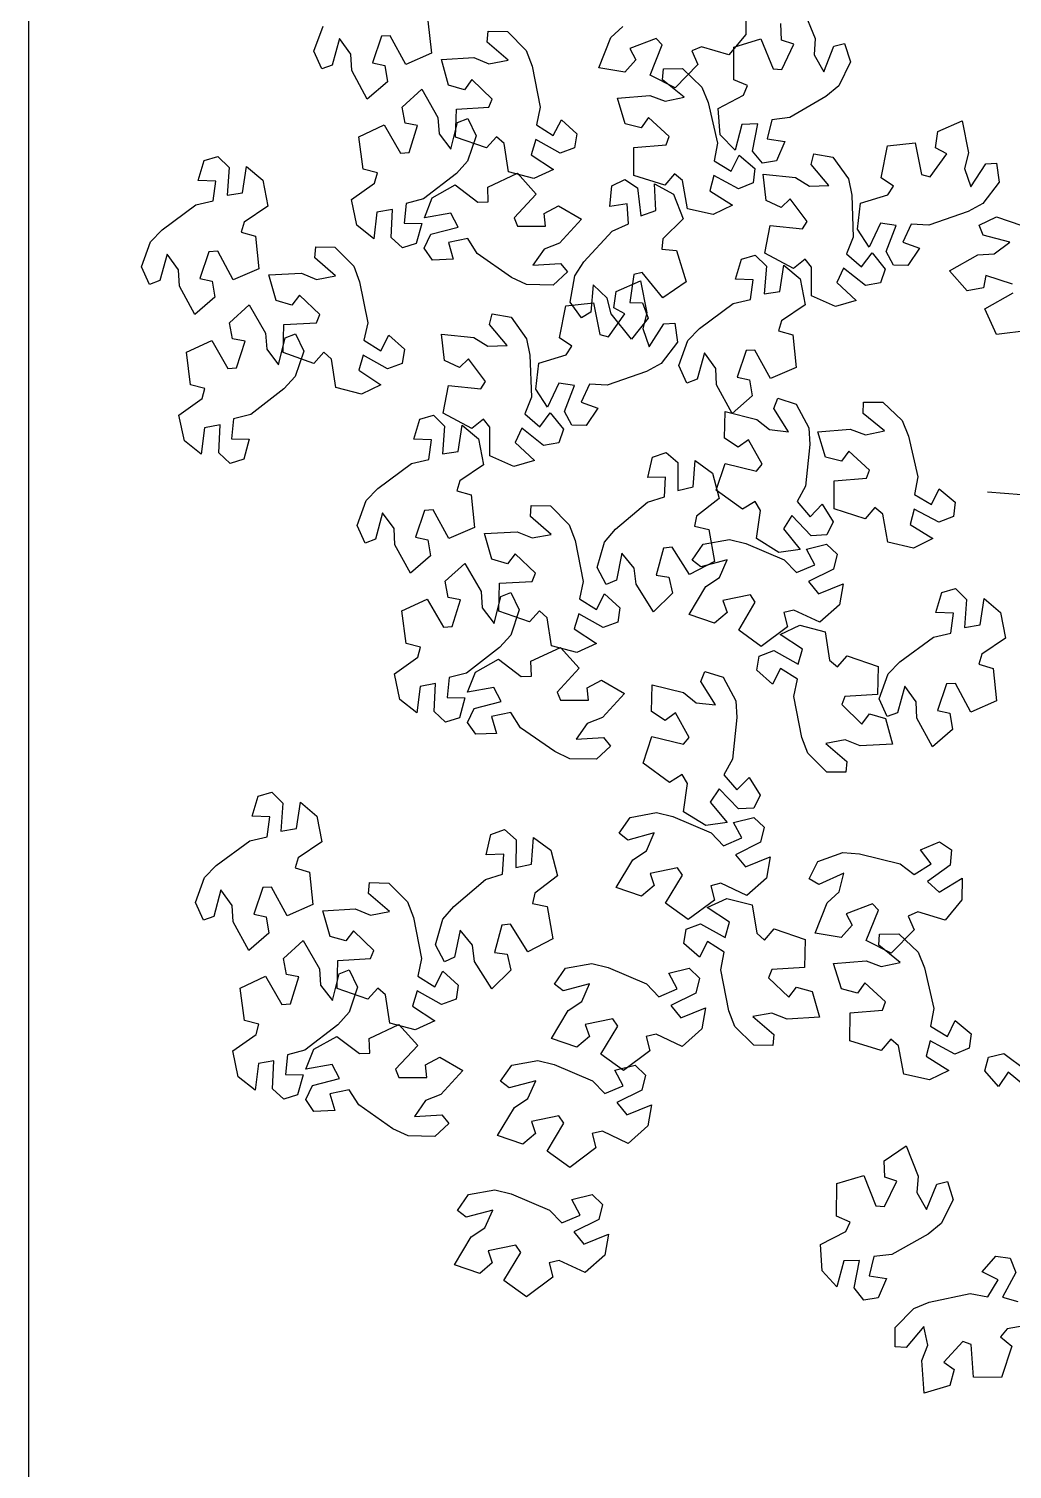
# Model space of a CAD drawing. Header units: millimetres. Extents: x 2004 to 9033, y -135 to 5682.
# Drawn here: x 6108.4 to 6223.5, y 4612.7 to 4781.3 of the extents above; entities that cross this region are included whole.
import ezdxf

# ---------------------------------------------------------------- set-up
doc = ezdxf.new("R2010")
doc.units = ezdxf.units.MM
doc.layers.add('alberi', color=74, linetype='Continuous')

msp = doc.modelspace()

# ---------------------------------------------------------------- linework, layer by layer
msp.add_lwpolyline([(6458.4, 4582.31), (6458.4, 4507.31), (6108.4, 4507.31), (6108.4, 4882.31)])
at = {"layer": 'alberi'}
for points in [[(6192.34, 4783.14), (6192.33, 4780.62), (6190.36, 4778.24), (6187.16, 4779.18), (6186.04, 4778.7), (6186.73, 4777.11), (6186.73, 4777.11), (6184.06, 4774.36), (6181.14, 4775.84), (6182.55, 4779.38), (6181.85, 4780.13), (6178.77, 4778.95), (6179.47, 4777.64), (6178.2, 4776.2), (6175.13, 4776.7), (6176.55, 4780.24), (6177.95, 4781.54)], [(6199.01, 4783.64), (6200.45, 4780.12), (6200.34, 4778.21), (6201.46, 4776.23), (6202.65, 4779.23), (6203.9, 4779.54), (6204.6, 4777.4), (6203.22, 4774.6), (6201.71, 4773.35), (6197.48, 4770.9), (6195.41, 4770.64), (6194.86, 4768.38), (6196.9, 4768.07), (6195.95, 4765.83), (6194.29, 4765.54), (6193.14, 4766.94), (6193.14, 4766.94), (6193.74, 4770.16), (6191.89, 4770.08), (6191.1, 4767.06), (6189.36, 4768.88), (6189.12, 4771.96), (6192.08, 4773.51), (6192.55, 4774.63), (6190.95, 4775.3), (6190.95, 4775.3), (6190.96, 4779.12), (6194.09, 4780.09), (6195.53, 4776.57), (6196.56, 4776.51), (6197.95, 4779.49), (6196.54, 4779.96), (6196.45, 4781.88)], [(6155.13, 4782.22), (6155.54, 4778.41), (6152.53, 4777.11), (6150.72, 4780.45), (6149.69, 4780.4), (6148.63, 4777.28), (6150.08, 4776.98), (6150.38, 4775.08), (6148.03, 4773.04), (6146.22, 4776.39), (6146.12, 4778.3), (6144.78, 4780.14), (6143.93, 4777.03), (6142.72, 4776.59), (6141.79, 4778.64), (6142.86, 4781.57)], [(6223.58, 4751.4), (6220.45, 4752.41), (6220.17, 4750.96), (6218.27, 4750.62), (6216.2, 4752.94), (6219.52, 4754.81), (6221.43, 4754.94), (6223.24, 4756.3), (6220.13, 4757.11), (6219.66, 4758.31), (6221.7, 4759.27), (6224.64, 4758.24)], [(6225.49, 4745.99), (6221.69, 4745.52), (6220.34, 4748.5), (6223.65, 4750.38)], [(6224.87, 4657.72), (6223.07, 4659.2), (6221.91, 4657.51), (6220.31, 4659.34), (6220.77, 4660.96), (6222.54, 4661.37), (6222.54, 4661.37), (6225.17, 4659.43)], [(6226.24, 4629.75), (6222.94, 4629.18), (6222.15, 4628.25), (6223.47, 4627.13), (6223.47, 4627.13), (6222.29, 4623.49), (6219.01, 4623.52), (6218.72, 4627.32), (6217.76, 4627.69), (6215.52, 4625.28), (6216.72, 4624.41), (6216.22, 4622.55), (6213.24, 4621.66), (6212.95, 4625.45), (6213.64, 4627.24), (6213.18, 4629.46), (6211.13, 4626.97), (6209.84, 4627.06), (6209.83, 4629.31), (6212.01, 4631.55), (6213.83, 4632.28), (6218.6, 4633.32), (6220.66, 4632.92), (6221.87, 4634.92), (6220.02, 4635.83), (6221.61, 4637.67), (6223.28, 4637.44), (6223.94, 4635.75)], [(6223.94, 4635.75), (6222.39, 4632.87), (6224.18, 4632.38)]]:
    msp.add_lwpolyline(points, dxfattribs=at)
for points in [[(6164.44, 4780.94), (6166.63, 4778.72), (6167.32, 4776.89), (6168.27, 4772.1), (6167.83, 4770.05), (6169.8, 4768.8), (6170.75, 4770.63), (6172.56, 4769), (6172.3, 4767.34), (6170.6, 4766.71), (6170.6, 4766.71), (6167.75, 4768.32), (6167.22, 4766.54), (6169.82, 4764.81), (6167.53, 4763.76), (6164.55, 4764.54), (6164.04, 4767.84), (6163.14, 4768.65), (6161.99, 4767.35), (6161.99, 4767.35), (6158.37, 4768.61), (6158.47, 4771.88), (6162.27, 4772.1), (6162.66, 4773.05), (6160.29, 4775.34), (6159.4, 4774.15), (6157.55, 4774.69), (6156.71, 4777.69), (6160.51, 4777.9), (6162.28, 4777.18), (6164.51, 4777.6), (6162.07, 4779.7), (6162.18, 4780.98)], [(6184.94, 4776.62), (6187.2, 4774.46), (6187.94, 4772.65), (6189.02, 4767.88), (6188.65, 4765.82), (6190.65, 4764.63), (6191.55, 4766.48), (6193.4, 4764.91), (6193.19, 4763.24), (6191.5, 4762.56), (6191.5, 4762.56), (6188.61, 4764.09), (6188.14, 4762.3), (6190.78, 4760.65), (6188.53, 4759.53), (6185.52, 4760.22), (6184.92, 4763.51), (6183.99, 4764.29), (6182.88, 4762.96), (6182.88, 4762.96), (6179.23, 4764.11), (6179.23, 4767.39), (6183.03, 4767.71), (6183.39, 4768.67), (6180.96, 4770.9), (6180.1, 4769.69), (6178.24, 4770.17), (6177.31, 4773.14), (6181.11, 4773.46), (6182.9, 4772.79), (6185.12, 4773.27), (6182.61, 4775.3), (6182.69, 4776.59)], [(6160.78, 4768.76), (6159.78, 4765.8), (6158.46, 4764.36), (6154.6, 4761.36), (6152.57, 4760.84), (6152.34, 4758.52), (6154.4, 4758.49), (6153.76, 4756.14), (6152.15, 4755.63), (6150.83, 4756.87), (6150.83, 4756.87), (6150.98, 4760.14), (6149.16, 4759.8), (6148.79, 4756.71), (6146.82, 4758.28), (6146.17, 4761.3), (6148.89, 4763.23), (6149.21, 4764.41), (6147.53, 4764.85), (6147.53, 4764.85), (6147.04, 4768.65), (6150.01, 4770.03), (6151.91, 4766.73), (6152.93, 4766.81), (6153.91, 4769.95), (6152.46, 4770.22), (6152.11, 4772.11), (6154.41, 4774.2), (6156.3, 4770.9), (6156.45, 4768.99), (6157.83, 4767.19), (6158.61, 4770.31), (6159.81, 4770.79)], [(6221.99, 4763.32), (6220.11, 4760.84), (6218.39, 4759.89), (6213.78, 4758.28), (6211.69, 4758.42), (6210.74, 4756.29), (6212.68, 4755.61), (6211.33, 4753.59), (6209.64, 4753.62), (6208.78, 4755.21), (6208.78, 4755.21), (6209.96, 4758.26), (6208.13, 4758.52), (6206.79, 4755.71), (6205.42, 4757.82), (6205.77, 4760.89), (6208.97, 4761.86), (6209.64, 4762.87), (6208.19, 4763.83), (6208.19, 4763.83), (6208.92, 4767.58), (6212.18, 4767.95), (6212.93, 4764.22), (6213.93, 4763.97), (6215.86, 4766.63), (6214.56, 4767.35), (6214.83, 4769.26), (6217.68, 4770.51), (6218.43, 4766.78), (6217.96, 4764.92), (6218.69, 4762.77), (6220.43, 4765.49), (6221.71, 4765.56)], [(6121.6, 4753.42), (6122.67, 4756.35), (6124.03, 4757.76), (6127.97, 4760.66), (6130, 4761.14), (6130.3, 4763.45), (6128.24, 4763.53), (6128.94, 4765.87), (6130.55, 4766.33), (6131.85, 4765.06), (6131.85, 4765.06), (6131.61, 4761.8), (6133.44, 4762.09), (6133.89, 4765.17), (6135.82, 4763.55), (6136.39, 4760.52), (6133.62, 4758.65), (6133.28, 4757.49), (6134.94, 4757), (6134.94, 4757), (6135.35, 4753.19), (6132.34, 4751.89), (6130.52, 4755.24), (6129.5, 4755.18), (6128.44, 4752.06), (6129.89, 4751.76), (6130.19, 4749.86), (6127.84, 4747.83), (6126.03, 4751.17), (6125.92, 4753.08), (6124.59, 4754.92), (6123.74, 4751.82), (6122.53, 4751.37)], [(6202.54, 4766.25), (6204.35, 4763.71), (6204.74, 4761.79), (6204.91, 4756.9), (6204.15, 4754.95), (6205.89, 4753.41), (6207.12, 4755.06), (6208.65, 4753.16), (6208.12, 4751.57), (6206.34, 4751.22), (6206.34, 4751.22), (6203.79, 4753.26), (6202.99, 4751.59), (6205.28, 4749.47), (6202.85, 4748.79), (6200.03, 4750.04), (6200.05, 4753.38), (6199.29, 4754.32), (6197.94, 4753.22), (6197.94, 4753.22), (6194.58, 4755.04), (6195.2, 4758.26), (6198.99, 4757.87), (6199.52, 4758.74), (6197.55, 4761.38), (6196.48, 4760.36), (6194.74, 4761.18), (6194.39, 4764.27), (6198.18, 4763.87), (6199.81, 4762.88), (6202.08, 4762.93), (6200, 4765.4), (6200.32, 4766.65)], [(6169.81, 4751.28), (6166.69, 4751.35), (6164.92, 4752.18), (6160.91, 4754.98), (6159.8, 4756.75), (6157.52, 4756.28), (6158.1, 4754.31), (6155.67, 4754.22), (6154.71, 4755.6), (6155.49, 4757.23), (6155.49, 4757.23), (6158.66, 4758.06), (6157.8, 4759.7), (6154.73, 4759.14), (6155.64, 4761.48), (6158.33, 4763), (6160.99, 4760.98), (6162.2, 4761.02), (6162.13, 4762.76), (6162.13, 4762.76), (6165.6, 4764.37), (6167.81, 4761.94), (6165.22, 4759.14), (6165.6, 4758.19), (6168.9, 4758.19), (6168.72, 4759.66), (6170.42, 4760.56), (6173.1, 4758.99), (6170.52, 4756.19), (6168.74, 4755.48), (6167.43, 4753.63), (6170.65, 4753.82), (6171.46, 4752.82)], [(6171.8, 4749.29), (6172.31, 4752.37), (6173.38, 4754.01), (6176.7, 4757.6), (6178.61, 4758.45), (6178.46, 4760.78), (6176.42, 4760.47), (6176.67, 4762.89), (6178.17, 4763.66), (6179.68, 4762.65), (6179.68, 4762.65), (6180.06, 4759.4), (6181.8, 4760.03), (6181.67, 4763.14), (6183.87, 4761.91), (6185, 4759.04), (6182.63, 4756.69), (6182.5, 4755.48), (6184.23, 4755.32), (6184.23, 4755.32), (6185.35, 4751.65), (6182.64, 4749.81), (6180.23, 4752.75), (6179.23, 4752.51), (6178.77, 4749.24), (6180.26, 4749.22), (6180.91, 4747.41), (6178.98, 4744.97), (6176.57, 4747.91), (6176.11, 4749.77), (6174.46, 4751.33), (6174.2, 4748.12), (6173.1, 4747.45)], [(6144.25, 4755.73), (6146.44, 4753.51), (6147.13, 4751.67), (6148.08, 4746.88), (6147.64, 4744.83), (6149.61, 4743.58), (6150.56, 4745.41), (6152.37, 4743.79), (6152.11, 4742.12), (6150.41, 4741.49), (6150.41, 4741.49), (6147.56, 4743.1), (6147.03, 4741.32), (6149.63, 4739.6), (6147.34, 4738.54), (6144.36, 4739.32), (6143.85, 4742.62), (6142.95, 4743.43), (6141.79, 4742.13), (6141.79, 4742.13), (6138.18, 4743.39), (6138.28, 4746.66), (6142.08, 4746.88), (6142.47, 4747.83), (6140.1, 4750.12), (6139.21, 4748.94), (6137.36, 4749.47), (6136.52, 4752.47), (6140.32, 4752.68), (6142.09, 4751.96), (6144.32, 4752.38), (6141.88, 4754.48), (6141.99, 4755.76)], [(6184.5, 4741.88), (6185.57, 4744.81), (6186.93, 4746.22), (6190.87, 4749.12), (6192.9, 4749.6), (6193.2, 4751.91), (6191.14, 4751.99), (6191.84, 4754.33), (6193.45, 4754.79), (6194.75, 4753.52), (6194.75, 4753.52), (6194.51, 4750.26), (6196.34, 4750.55), (6196.79, 4753.63), (6198.72, 4752.01), (6199.29, 4748.98), (6196.52, 4747.11), (6196.18, 4745.95), (6197.84, 4745.46), (6197.84, 4745.46), (6198.25, 4741.65), (6195.24, 4740.35), (6193.42, 4743.69), (6192.4, 4743.64), (6191.34, 4740.52), (6192.79, 4740.22), (6193.09, 4738.32), (6190.74, 4736.28), (6188.93, 4739.63), (6188.82, 4741.54), (6187.49, 4743.38), (6186.64, 4740.27), (6185.43, 4739.83)], [(6184.33, 4744.61), (6182.45, 4742.12), (6180.73, 4741.17), (6176.12, 4739.56), (6174.03, 4739.7), (6173.07, 4737.57), (6175.02, 4736.89), (6173.67, 4734.87), (6171.98, 4734.9), (6171.12, 4736.49), (6171.12, 4736.49), (6172.3, 4739.54), (6170.47, 4739.8), (6169.13, 4736.99), (6167.76, 4739.1), (6168.11, 4742.17), (6171.31, 4743.14), (6171.98, 4744.15), (6170.53, 4745.11), (6170.53, 4745.11), (6171.26, 4748.86), (6174.52, 4749.23), (6175.27, 4745.5), (6176.26, 4745.25), (6178.2, 4747.91), (6176.9, 4748.63), (6177.17, 4750.54), (6180.01, 4751.79), (6180.77, 4748.06), (6180.3, 4746.2), (6181.03, 4744.05), (6182.76, 4746.77), (6184.05, 4746.84)], [(6140.59, 4743.54), (6139.59, 4740.59), (6138.27, 4739.14), (6134.4, 4736.15), (6132.38, 4735.62), (6132.15, 4733.3), (6134.21, 4733.27), (6133.57, 4730.92), (6131.96, 4730.41), (6130.64, 4731.65), (6130.64, 4731.65), (6130.79, 4734.92), (6128.97, 4734.59), (6128.59, 4731.49), (6126.62, 4733.06), (6125.98, 4736.08), (6128.7, 4738.02), (6129.02, 4739.19), (6127.34, 4739.63), (6127.34, 4739.63), (6126.85, 4743.43), (6129.82, 4744.81), (6131.72, 4741.51), (6132.74, 4741.59), (6133.72, 4744.73), (6132.27, 4745), (6131.92, 4746.89), (6134.22, 4748.98), (6136.11, 4745.68), (6136.26, 4743.78), (6137.64, 4741.97), (6138.42, 4745.1), (6139.61, 4745.57)], [(6164.88, 4747.53), (6166.69, 4744.99), (6167.08, 4743.07), (6167.25, 4738.18), (6166.49, 4736.23), (6168.23, 4734.69), (6169.46, 4736.34), (6170.99, 4734.44), (6170.46, 4732.85), (6168.68, 4732.5), (6168.68, 4732.5), (6166.12, 4734.54), (6165.33, 4732.87), (6167.61, 4730.75), (6165.19, 4730.07), (6162.37, 4731.32), (6162.39, 4734.66), (6161.63, 4735.6), (6160.28, 4734.5), (6160.28, 4734.5), (6156.91, 4736.32), (6157.54, 4739.54), (6161.33, 4739.15), (6161.86, 4740.02), (6159.89, 4742.66), (6158.82, 4741.64), (6157.08, 4742.46), (6156.73, 4745.55), (6160.52, 4745.15), (6162.15, 4744.16), (6164.42, 4744.21), (6162.34, 4746.68), (6162.66, 4747.93)], [(6198.25, 4737.35), (6199.71, 4734.59), (6199.84, 4732.64), (6199.35, 4727.78), (6198.34, 4725.95), (6199.86, 4724.18), (6201.3, 4725.65), (6202.56, 4723.57), (6201.83, 4722.06), (6200.01, 4721.95), (6200.01, 4721.95), (6197.75, 4724.31), (6196.74, 4722.76), (6198.72, 4720.36), (6196.23, 4720.01), (6193.6, 4721.62), (6194.07, 4724.93), (6193.44, 4725.97), (6191.96, 4725.06), (6191.96, 4725.06), (6188.86, 4727.31), (6189.91, 4730.42), (6193.61, 4729.52), (6194.26, 4730.32), (6192.66, 4733.19), (6191.46, 4732.32), (6189.85, 4733.37), (6189.92, 4736.48), (6193.62, 4735.58), (6195.1, 4734.38), (6197.36, 4734.13), (6195.63, 4736.85), (6196.11, 4738.04)], [(6208.39, 4737.6), (6210.65, 4735.44), (6211.4, 4733.63), (6212.48, 4728.86), (6212.1, 4726.8), (6214.1, 4725.61), (6215, 4727.46), (6216.86, 4725.89), (6216.64, 4724.22), (6214.95, 4723.54), (6214.95, 4723.54), (6212.06, 4725.07), (6211.59, 4723.28), (6214.23, 4721.63), (6211.98, 4720.51), (6208.97, 4721.2), (6208.37, 4724.48), (6207.44, 4725.27), (6206.33, 4723.94), (6206.33, 4723.94), (6202.68, 4725.09), (6202.69, 4728.37), (6206.48, 4728.69), (6206.84, 4729.65), (6204.41, 4731.87), (6203.55, 4730.67), (6201.69, 4731.15), (6200.77, 4734.12), (6204.56, 4734.44), (6206.35, 4733.77), (6208.57, 4734.25), (6206.07, 4736.28), (6206.14, 4737.57)], [(6146.84, 4723.16), (6147.91, 4726.09), (6149.27, 4727.5), (6153.21, 4730.4), (6155.24, 4730.88), (6155.53, 4733.19), (6153.48, 4733.27), (6154.17, 4735.61), (6155.79, 4736.07), (6157.09, 4734.8), (6157.09, 4734.8), (6156.85, 4731.54), (6158.68, 4731.83), (6159.13, 4734.91), (6161.06, 4733.29), (6161.63, 4730.26), (6158.86, 4728.39), (6158.51, 4727.23), (6160.18, 4726.74), (6160.18, 4726.74), (6160.59, 4722.93), (6157.58, 4721.63), (6155.76, 4724.98), (6154.74, 4724.92), (6153.68, 4721.8), (6155.13, 4721.5), (6155.43, 4719.6), (6153.08, 4717.57), (6151.26, 4720.91), (6151.16, 4722.82), (6149.83, 4724.66), (6148.98, 4721.55), (6147.77, 4721.11)], [(6174.95, 4718.23), (6175.82, 4721.22), (6177.08, 4722.72), (6180.82, 4725.88), (6182.81, 4726.5), (6182.95, 4728.82), (6180.89, 4728.76), (6181.43, 4731.14), (6183.01, 4731.71), (6184.39, 4730.53), (6184.39, 4730.53), (6184.37, 4727.26), (6186.18, 4727.67), (6186.42, 4730.78), (6188.46, 4729.3), (6189.23, 4726.31), (6186.59, 4724.26), (6186.32, 4723.07), (6188.02, 4722.7), (6188.02, 4722.7), (6188.68, 4718.93), (6185.77, 4717.42), (6183.73, 4720.64), (6182.71, 4720.52), (6181.86, 4717.33), (6183.33, 4717.13), (6183.76, 4715.25), (6181.55, 4713.07), (6179.52, 4716.28), (6179.29, 4718.18), (6177.83, 4719.93), (6177.19, 4716.77), (6176.01, 4716.24)], [(6169.48, 4725.46), (6171.68, 4723.25), (6172.37, 4721.41), (6173.32, 4716.62), (6172.88, 4714.57), (6174.85, 4713.32), (6175.8, 4715.15), (6177.61, 4713.52), (6177.35, 4711.86), (6175.64, 4711.23), (6175.64, 4711.23), (6172.79, 4712.84), (6172.27, 4711.06), (6174.87, 4709.34), (6172.58, 4708.28), (6169.6, 4709.06), (6169.09, 4712.36), (6168.18, 4713.17), (6167.03, 4711.87), (6167.03, 4711.87), (6163.42, 4713.13), (6163.52, 4716.4), (6167.32, 4716.62), (6167.71, 4717.57), (6165.34, 4719.86), (6164.44, 4718.68), (6162.6, 4719.21), (6161.76, 4722.21), (6165.56, 4722.42), (6167.33, 4721.7), (6169.56, 4722.12), (6167.12, 4724.22), (6167.23, 4725.5)], [(6187.37, 4720.96), (6190.44, 4721.53), (6192.35, 4721.07), (6196.84, 4719.15), (6198.29, 4717.64), (6200.43, 4718.57), (6199.45, 4720.38), (6201.81, 4720.97), (6203.04, 4719.81), (6202.6, 4718.05), (6202.6, 4718.05), (6199.67, 4716.6), (6200.85, 4715.17), (6203.73, 4716.34), (6203.32, 4713.86), (6201, 4711.83), (6197.98, 4713.26), (6196.8, 4712.97), (6197.23, 4711.29), (6197.23, 4711.29), (6194.16, 4709.01), (6191.51, 4710.93), (6193.46, 4714.2), (6192.9, 4715.05), (6189.67, 4714.38), (6190.15, 4712.98), (6188.67, 4711.75), (6185.72, 4712.75), (6187.68, 4716.01), (6189.27, 4717.07), (6190.18, 4719.15), (6187.07, 4718.31), (6186.07, 4719.12)], [(6165.83, 4713.28), (6164.83, 4710.33), (6163.51, 4708.88), (6159.64, 4705.89), (6157.62, 4705.36), (6157.39, 4703.04), (6159.44, 4703.01), (6158.81, 4700.66), (6157.2, 4700.15), (6155.88, 4701.39), (6155.88, 4701.39), (6156.03, 4704.66), (6154.21, 4704.33), (6153.83, 4701.23), (6151.86, 4702.8), (6151.22, 4705.82), (6153.94, 4707.75), (6154.26, 4708.93), (6152.58, 4709.37), (6152.58, 4709.37), (6152.08, 4713.17), (6155.05, 4714.55), (6156.96, 4711.25), (6157.98, 4711.33), (6158.96, 4714.47), (6157.5, 4714.74), (6157.15, 4716.63), (6159.46, 4718.72), (6161.35, 4715.42), (6161.5, 4713.52), (6162.88, 4711.71), (6163.66, 4714.84), (6164.85, 4715.31)], [(6207.95, 4702.86), (6209.03, 4705.79), (6210.39, 4707.2), (6214.32, 4710.1), (6216.36, 4710.58), (6216.65, 4712.89), (6214.59, 4712.97), (6215.29, 4715.3), (6216.91, 4715.77), (6218.2, 4714.5), (6218.2, 4714.5), (6217.96, 4711.24), (6219.79, 4711.53), (6220.25, 4714.61), (6222.18, 4712.99), (6222.75, 4709.96), (6219.98, 4708.09), (6219.63, 4706.93), (6221.3, 4706.44), (6221.3, 4706.44), (6221.7, 4702.63), (6218.7, 4701.33), (6216.88, 4704.67), (6215.85, 4704.62), (6214.79, 4701.5), (6216.24, 4701.2), (6216.55, 4699.3), (6214.19, 4697.26), (6212.38, 4700.61), (6212.28, 4702.52), (6210.95, 4704.36), (6210.09, 4701.25), (6208.88, 4700.81)], [(6201.82, 4694.31), (6199.62, 4696.52), (6198.91, 4698.35), (6197.95, 4703.14), (6198.38, 4705.19), (6196.41, 4706.43), (6195.47, 4704.6), (6193.65, 4706.22), (6193.91, 4707.88), (6195.61, 4708.52), (6195.61, 4708.52), (6198.46, 4706.93), (6198.98, 4708.7), (6196.37, 4710.42), (6198.66, 4711.48), (6201.64, 4710.72), (6202.16, 4707.42), (6203.07, 4706.61), (6204.22, 4707.91), (6204.22, 4707.91), (6207.84, 4706.67), (6207.75, 4703.39), (6203.95, 4703.16), (6203.57, 4702.21), (6205.94, 4699.93), (6206.83, 4701.12), (6208.68, 4700.59), (6209.53, 4697.59), (6205.73, 4697.37), (6203.96, 4698.08), (6201.73, 4697.66), (6204.18, 4695.56), (6204.07, 4694.28)], [(6174.86, 4695.8), (6171.74, 4695.87), (6169.97, 4696.71), (6165.95, 4699.5), (6164.85, 4701.27), (6162.56, 4700.8), (6163.15, 4698.83), (6160.72, 4698.74), (6159.75, 4700.12), (6160.54, 4701.76), (6160.54, 4701.76), (6163.7, 4702.58), (6162.85, 4704.22), (6159.78, 4703.66), (6160.69, 4706.01), (6163.38, 4707.52), (6166.04, 4705.5), (6167.25, 4705.54), (6167.18, 4707.28), (6167.18, 4707.28), (6170.65, 4708.89), (6172.85, 4706.46), (6170.27, 4703.66), (6170.65, 4702.71), (6173.94, 4702.71), (6173.77, 4704.18), (6175.47, 4705.08), (6178.15, 4703.51), (6175.57, 4700.71), (6173.79, 4700), (6172.48, 4698.15), (6175.69, 4698.34), (6176.5, 4697.34)], [(6189.71, 4705.4), (6191.16, 4702.64), (6191.29, 4700.68), (6190.8, 4695.82), (6189.79, 4693.99), (6191.31, 4692.22), (6192.75, 4693.69), (6194.02, 4691.61), (6193.28, 4690.1), (6191.47, 4689.99), (6191.47, 4689.99), (6189.21, 4692.35), (6188.19, 4690.8), (6190.18, 4688.4), (6187.68, 4688.05), (6185.05, 4689.66), (6185.52, 4692.97), (6184.89, 4694.01), (6183.41, 4693.1), (6183.41, 4693.1), (6180.32, 4695.35), (6181.36, 4698.46), (6185.07, 4697.56), (6185.71, 4698.36), (6184.11, 4701.24), (6182.91, 4700.36), (6181.3, 4701.41), (6181.37, 4704.52), (6185.07, 4703.62), (6186.55, 4702.42), (6188.81, 4702.17), (6187.08, 4704.89), (6187.56, 4706.09)], [(6127.91, 4679.03), (6128.98, 4681.96), (6130.34, 4683.37), (6134.28, 4686.27), (6136.31, 4686.75), (6136.61, 4689.06), (6134.55, 4689.14), (6135.25, 4691.48), (6136.86, 4691.94), (6138.16, 4690.67), (6138.16, 4690.67), (6137.92, 4687.41), (6139.75, 4687.7), (6140.2, 4690.78), (6142.13, 4689.16), (6142.7, 4686.13), (6139.93, 4684.26), (6139.59, 4683.1), (6141.25, 4682.61), (6141.25, 4682.61), (6141.66, 4678.8), (6138.65, 4677.5), (6136.83, 4680.84), (6135.81, 4680.79), (6134.75, 4677.67), (6136.2, 4677.37), (6136.5, 4675.47), (6134.15, 4673.43), (6132.33, 4676.78), (6132.23, 4678.69), (6130.9, 4680.53), (6130.05, 4677.42), (6128.84, 4676.98)], [(6178.82, 4689.01), (6181.89, 4689.57), (6183.8, 4689.11), (6188.29, 4687.2), (6189.74, 4685.69), (6191.88, 4686.61), (6190.9, 4688.42), (6193.27, 4689.01), (6194.49, 4687.85), (6194.06, 4686.09), (6194.06, 4686.09), (6191.13, 4684.64), (6192.3, 4683.21), (6195.19, 4684.38), (6194.77, 4681.9), (6192.45, 4679.87), (6189.44, 4681.31), (6188.26, 4681.01), (6188.68, 4679.33), (6188.68, 4679.33), (6185.61, 4677.05), (6182.96, 4678.97), (6184.92, 4682.24), (6184.35, 4683.09), (6181.13, 4682.43), (6181.6, 4681.02), (6180.12, 4679.79), (6177.17, 4680.79), (6179.13, 4684.05), (6180.73, 4685.11), (6181.63, 4687.19), (6178.52, 4686.35), (6177.53, 4687.16)], [(6156.02, 4674.1), (6156.89, 4677.09), (6158.16, 4678.59), (6161.89, 4681.75), (6163.88, 4682.37), (6164.02, 4684.69), (6161.96, 4684.63), (6162.5, 4687.01), (6164.08, 4687.58), (6165.46, 4686.4), (6165.46, 4686.4), (6165.44, 4683.13), (6167.25, 4683.54), (6167.49, 4686.65), (6169.53, 4685.16), (6170.3, 4682.18), (6167.66, 4680.13), (6167.39, 4678.94), (6169.09, 4678.57), (6169.09, 4678.57), (6169.75, 4674.8), (6166.84, 4673.29), (6164.8, 4676.51), (6163.78, 4676.39), (6162.93, 4673.2), (6164.4, 4673), (6164.83, 4671.12), (6162.62, 4668.93), (6160.59, 4672.15), (6160.36, 4674.05), (6158.91, 4675.8), (6158.26, 4672.64), (6157.08, 4672.11)], [(6200.77, 4683.84), (6203.7, 4684.89), (6205.66, 4684.74), (6210.4, 4683.57), (6212.07, 4682.31), (6214.04, 4683.56), (6212.78, 4685.2), (6215.02, 4686.15), (6216.42, 4685.21), (6216.27, 4683.4), (6216.27, 4683.4), (6213.61, 4681.5), (6215, 4680.27), (6217.66, 4681.9), (6217.65, 4679.38), (6215.68, 4677), (6212.47, 4677.94), (6211.35, 4677.46), (6212.05, 4675.87), (6212.05, 4675.87), (6209.38, 4673.12), (6206.45, 4674.6), (6207.86, 4678.14), (6207.17, 4678.89), (6204.09, 4677.71), (6204.78, 4676.4), (6203.52, 4674.96), (6200.45, 4675.46), (6201.86, 4679), (6203.27, 4680.3), (6203.83, 4682.5), (6200.89, 4681.17), (6199.78, 4681.81)], [(6150.55, 4681.33), (6152.75, 4679.11), (6153.44, 4677.28), (6154.39, 4672.49), (6153.95, 4670.44), (6155.92, 4669.19), (6156.87, 4671.02), (6158.68, 4669.39), (6158.42, 4667.73), (6156.72, 4667.1), (6156.72, 4667.1), (6153.87, 4668.71), (6153.34, 4666.93), (6155.94, 4665.21), (6153.65, 4664.15), (6150.67, 4664.93), (6150.16, 4668.23), (6149.26, 4669.04), (6148.1, 4667.74), (6148.1, 4667.74), (6144.49, 4669), (6144.59, 4672.27), (6148.39, 4672.49), (6148.78, 4673.44), (6146.41, 4675.73), (6145.52, 4674.55), (6143.67, 4675.08), (6142.83, 4678.08), (6146.63, 4678.29), (6148.4, 4677.57), (6150.63, 4677.99), (6148.19, 4680.09), (6148.3, 4681.37)], [(6193.27, 4662.35), (6191.07, 4664.56), (6190.37, 4666.39), (6189.41, 4671.18), (6189.83, 4673.23), (6187.86, 4674.47), (6186.92, 4672.64), (6185.1, 4674.26), (6185.36, 4675.93), (6187.06, 4676.56), (6187.06, 4676.56), (6189.91, 4674.97), (6190.43, 4676.74), (6187.83, 4678.46), (6190.11, 4679.52), (6193.1, 4678.76), (6193.62, 4675.46), (6194.53, 4674.65), (6195.67, 4675.95), (6195.67, 4675.95), (6199.29, 4674.71), (6199.21, 4671.43), (6195.4, 4671.2), (6195.02, 4670.25), (6197.39, 4667.97), (6198.28, 4669.16), (6200.13, 4668.63), (6200.98, 4665.63), (6197.18, 4665.41), (6195.41, 4666.12), (6193.18, 4665.7), (6195.63, 4663.61), (6195.52, 4662.32)], [(6210.26, 4675.38), (6212.51, 4673.22), (6213.26, 4671.41), (6214.34, 4666.64), (6213.96, 4664.58), (6215.97, 4663.39), (6216.86, 4665.24), (6218.72, 4663.67), (6218.5, 4662), (6216.82, 4661.32), (6216.82, 4661.32), (6213.93, 4662.85), (6213.45, 4661.06), (6216.1, 4659.41), (6213.84, 4658.29), (6210.84, 4658.98), (6210.24, 4662.27), (6209.31, 4663.05), (6208.19, 4661.72), (6208.19, 4661.72), (6204.54, 4662.87), (6204.55, 4666.15), (6208.35, 4666.47), (6208.71, 4667.43), (6206.28, 4669.66), (6205.41, 4668.45), (6203.55, 4668.93), (6202.63, 4671.9), (6206.42, 4672.22), (6208.21, 4671.55), (6210.43, 4672.03), (6207.93, 4674.06), (6208.01, 4675.35)], [(6146.9, 4669.15), (6145.9, 4666.2), (6144.58, 4664.75), (6140.71, 4661.76), (6138.69, 4661.23), (6138.46, 4658.91), (6140.52, 4658.88), (6139.88, 4656.53), (6138.27, 4656.02), (6136.95, 4657.26), (6136.95, 4657.26), (6137.1, 4660.53), (6135.28, 4660.2), (6134.9, 4657.1), (6132.93, 4658.67), (6132.29, 4661.69), (6135.01, 4663.62), (6135.33, 4664.8), (6133.65, 4665.24), (6133.65, 4665.24), (6133.15, 4669.04), (6136.12, 4670.42), (6138.03, 4667.12), (6139.05, 4667.2), (6140.03, 4670.34), (6138.57, 4670.61), (6138.22, 4672.5), (6140.53, 4674.59), (6142.42, 4671.29), (6142.57, 4669.38), (6143.95, 4667.58), (6144.73, 4670.7), (6145.92, 4671.18)], [(6171.25, 4671.35), (6174.32, 4671.92), (6176.23, 4671.46), (6180.72, 4669.54), (6182.17, 4668.03), (6184.31, 4668.96), (6183.33, 4670.77), (6185.7, 4671.35), (6186.92, 4670.2), (6186.48, 4668.44), (6186.48, 4668.44), (6183.55, 4666.98), (6184.73, 4665.55), (6187.62, 4666.73), (6187.2, 4664.25), (6184.88, 4662.22), (6181.86, 4663.65), (6180.68, 4663.36), (6181.11, 4661.68), (6181.11, 4661.68), (6178.04, 4659.4), (6175.39, 4661.32), (6177.35, 4664.59), (6176.78, 4665.44), (6173.55, 4664.77), (6174.03, 4663.37), (6172.55, 4662.14), (6169.6, 4663.14), (6171.56, 4666.4), (6173.15, 4667.46), (6174.06, 4669.54), (6170.95, 4668.7), (6169.95, 4669.51)], [(6155.93, 4651.67), (6152.81, 4651.74), (6151.04, 4652.58), (6147.03, 4655.37), (6145.92, 4657.14), (6143.64, 4656.67), (6144.22, 4654.7), (6141.79, 4654.61), (6140.82, 4655.99), (6141.61, 4657.63), (6141.61, 4657.63), (6144.78, 4658.45), (6143.92, 4660.09), (6140.85, 4659.53), (6141.76, 4661.88), (6144.45, 4663.39), (6147.11, 4661.37), (6148.32, 4661.41), (6148.25, 4663.15), (6148.25, 4663.15), (6151.72, 4664.76), (6153.93, 4662.33), (6151.34, 4659.53), (6151.72, 4658.58), (6155.02, 4658.58), (6154.84, 4660.05), (6156.54, 4660.95), (6159.22, 4659.38), (6156.64, 4656.58), (6154.86, 4655.87), (6153.55, 4654.02), (6156.76, 4654.21), (6157.58, 4653.21)], [(6164.94, 4660.01), (6168.01, 4660.57), (6169.92, 4660.11), (6174.41, 4658.2), (6175.86, 4656.69), (6178, 4657.61), (6177.02, 4659.42), (6179.39, 4660.01), (6180.61, 4658.85), (6180.17, 4657.09), (6180.17, 4657.09), (6177.24, 4655.64), (6178.42, 4654.21), (6181.31, 4655.38), (6180.89, 4652.9), (6178.57, 4650.87), (6175.55, 4652.31), (6174.37, 4652.01), (6174.8, 4650.33), (6174.8, 4650.33), (6171.73, 4648.05), (6169.08, 4649.97), (6171.04, 4653.24), (6170.47, 4654.09), (6167.25, 4653.43), (6167.72, 4652.02), (6166.24, 4650.79), (6163.29, 4651.79), (6165.25, 4655.05), (6166.84, 4656.11), (6167.75, 4658.19), (6164.64, 4657.35), (6163.64, 4658.16)], [(6216.63, 4644.26), (6215.21, 4641.48), (6213.69, 4640.25), (6209.43, 4637.85), (6207.35, 4637.63), (6206.78, 4635.37), (6208.81, 4635.04), (6207.83, 4632.8), (6206.17, 4632.54), (6205.04, 4633.96), (6205.04, 4633.96), (6205.67, 4637.17), (6203.82, 4637.11), (6202.99, 4634.1), (6201.28, 4635.94), (6201.08, 4639.02), (6204.06, 4640.54), (6204.55, 4641.65), (6202.95, 4642.34), (6202.95, 4642.34), (6203.02, 4646.17), (6206.16, 4647.09), (6207.55, 4643.55), (6208.58, 4643.48), (6210.01, 4646.44), (6208.61, 4646.92), (6208.54, 4648.84), (6211.13, 4650.58), (6212.52, 4647.03), (6212.38, 4645.12), (6213.48, 4643.14), (6214.71, 4646.11), (6215.96, 4646.41)], [(6159.9, 4644.88), (6162.96, 4645.44), (6164.87, 4644.98), (6169.37, 4643.07), (6170.81, 4641.56), (6172.95, 4642.48), (6171.98, 4644.29), (6174.34, 4644.88), (6175.56, 4643.72), (6175.13, 4641.96), (6175.13, 4641.96), (6172.2, 4640.51), (6173.37, 4639.08), (6176.26, 4640.25), (6175.84, 4637.77), (6173.52, 4635.74), (6170.51, 4637.18), (6169.33, 4636.88), (6169.75, 4635.2), (6169.75, 4635.2), (6166.68, 4632.92), (6164.03, 4634.84), (6165.99, 4638.11), (6165.42, 4638.96), (6162.2, 4638.29), (6162.67, 4636.89), (6161.19, 4635.66), (6158.24, 4636.66), (6160.2, 4639.92), (6161.8, 4640.98), (6162.71, 4643.06), (6159.6, 4642.22), (6158.6, 4643.03)]]:
    msp.add_lwpolyline(points, close=True, dxfattribs=at)
at = {"layer": 'alberi', "color": 42}
msp.add_lwpolyline([(6220.65, 4727.09), (6230.61, 4726.32), (6237.51, 4729.38), (6246.7, 4730.15), (6252.06, 4730.91), (6258.96, 4733.21)], dxfattribs=at)

doc.saveas('drawing.dxf')
